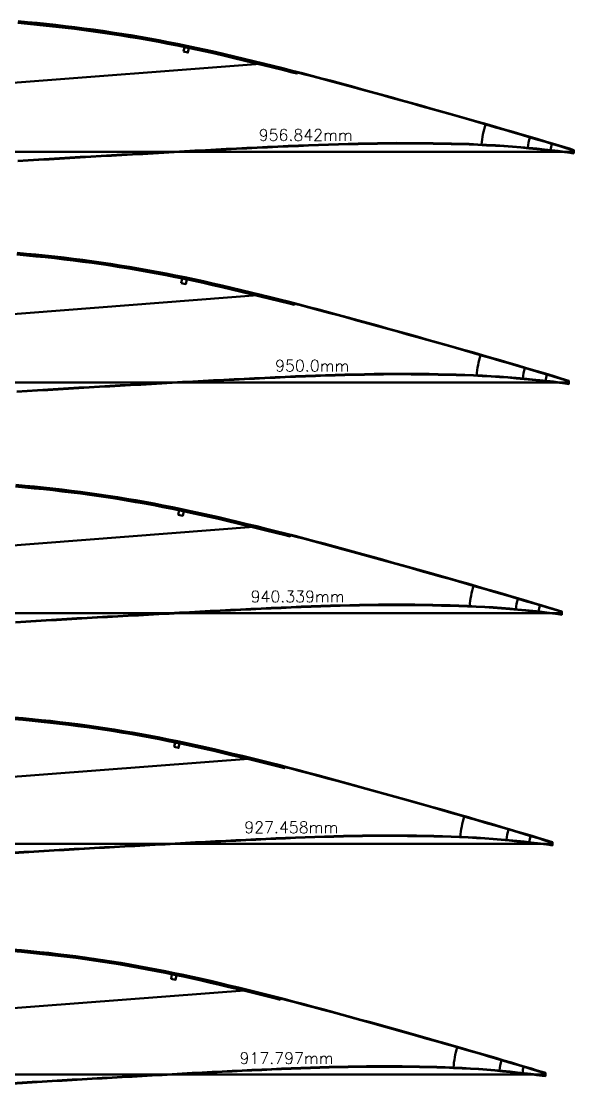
# Model space of a CAD drawing. Header units: metres. Extents: x -405 to 675, y -15418 to 133.
# Drawn here: x 120 to 598, y -5608 to -4687 of the extents above; entities that cross this region are included whole.
import ezdxf
from ezdxf.enums import TextEntityAlignment as Align

# ---------------------------------------------------------------- set-up
doc = ezdxf.new("R2010")
doc.units = ezdxf.units.M
for name, color, linetype, lineweight in [('FoilLayer', 7, 'Continuous', 50), ('RefFoilLayer', 7, 'Continuous', 50), ('StringerLayer', 7, 'Continuous', 50), ('SubLayer', 7, 'Continuous', 50), ('TextLayer', 7, 'Continuous', 50)]:
    doc.layers.add(name, color=color, linetype=linetype, lineweight=lineweight)
doc.styles.add('MSゴシック', font='romans')

msp = doc.modelspace()

# ---------------------------------------------------------------- linework, layer by layer
at = {"layer": 'FoilLayer'}
for points in [[(116.59, -4807.88), (125.63, -4807.31), (134.65, -4806.74), (143.68, -4806.19), (152.7, -4805.64), (161.71, -4805.1), (170.72, -4804.57), (179.71, -4804.05), (188.71, -4803.55), (197.73, -4803.05), (206.77, -4802.56), (215.81, -4802.06), (224.86, -4801.56), (233.9, -4801.06), (242.94, -4800.56), (251.97, -4800.07), (261.01, -4799.59), (270.05, -4799.11), (279.07, -4798.62), (288.08, -4798.14), (297.06, -4797.66), (306.03, -4797.21), (315.01, -4796.76), (323.99, -4796.33), (332.96, -4795.9), (341.89, -4795.47), (350.75, -4795.06), (359.56, -4794.68), (368.32, -4794.32), (377.05, -4793.98), (385.7, -4793.66), (394.26, -4793.38), (402.77, -4793.16), (411.27, -4792.98), (419.74, -4792.82), (428.13, -4792.65), (436.36, -4792.51), (444.44, -4792.45), (452.49, -4792.49), (460.55, -4792.53), (468.52, -4792.55), (476.39, -4792.64), (484.22, -4792.82), (492.04, -4792.99), (499.77, -4793.13), (507.39, -4793.32), (514.99, -4793.65), (522.63, -4794.04), (530.24, -4794.43), (537.65, -4794.84), (544.91, -4795.4), (552.14, -4796.04), (559.23, -4796.7), (566.09, -4797.36), (572.62, -4798.03), (578.8, -4798.72), (584.6, -4799.36), (589.98, -4799.98), (594.95, -4800.58), (598.02, -4800.99), (597.89, -4798.99), (594.96, -4798.06), (590.26, -4796.64), (585.17, -4795.06), (579.61, -4793.38), (573.55, -4791.58), (567.03, -4789.66), (560.13, -4787.6), (552.91, -4785.46), (545.48, -4783.27), (537.98, -4781.08), (530.42, -4778.93), (522.76, -4776.69), (515, -4774.41), (507.12, -4772.15), (499.11, -4769.86), (490.96, -4767.58), (482.66, -4765.24), (474.23, -4762.87), (465.7, -4760.47), (457.11, -4758.07), (448.49, -4755.65), (439.87, -4753.24), (431.25, -4750.85), (422.63, -4748.47), (414.03, -4746.1), (405.44, -4743.75), (396.88, -4741.42), (388.36, -4739.12), (379.86, -4736.85), (371.37, -4734.61), (362.89, -4732.4), (358.7, -4731.32), (358.44, -4732.33), (354.19, -4731.24), (345.77, -4729.09), (337.36, -4726.98), (328.96, -4724.9), (320.56, -4722.86), (312.16, -4720.85), (303.8, -4718.86), (295.48, -4716.92), (287.23, -4715.02), (279.04, -4713.19), (270.88, -4711.42), (262.75, -4709.7), (254.65, -4708.04), (246.55, -4706.44), (238.47, -4704.9), (230.41, -4703.41), (222.35, -4701.98), (214.29, -4700.61), (206.23, -4699.3), (198.15, -4698.05), (190.06, -4696.84), (181.95, -4695.69), (173.84, -4694.6), (165.72, -4693.56), (157.6, -4692.57), (149.45, -4691.64), (141.28, -4690.76), (133.09, -4689.93), (124.89, -4689.15), (116.68, -4688.42)], [(115.76, -5007.82), (124.73, -5007.25), (133.69, -5006.69), (142.65, -5006.14), (151.61, -5005.6), (160.56, -5005.06), (169.5, -5004.53), (178.43, -5004.02), (187.36, -5003.52), (196.32, -5003.03), (205.29, -5002.54), (214.27, -5002.05), (223.25, -5001.55), (232.23, -5001.05), (241.2, -5000.55), (250.17, -5000.07), (259.15, -4999.59), (268.12, -4999.11), (277.08, -4998.63), (286.02, -4998.15), (294.94, -4997.68), (303.85, -4997.22), (312.76, -4996.78), (321.67, -4996.35), (330.58, -4995.93), (339.44, -4995.5), (348.24, -4995.09), (356.98, -4994.71), (365.69, -4994.36), (374.36, -4994.02), (382.94, -4993.7), (391.44, -4993.43), (399.89, -4993.21), (408.33, -4993.03), (416.74, -4992.87), (425.07, -4992.7), (433.24, -4992.56), (441.26, -4992.5), (449.26, -4992.54), (457.25, -4992.58), (465.17, -4992.6), (472.98, -4992.69), (480.76, -4992.87), (488.52, -4993.04), (496.2, -4993.18), (503.77, -4993.37), (511.3, -4993.69), (518.89, -4994.08), (526.44, -4994.47), (533.8, -4994.88), (541.01, -4995.43), (548.19, -4996.06), (555.23, -4996.72), (562.04, -4997.37), (568.53, -4998.04), (574.66, -4998.72), (580.42, -4999.36), (585.77, -4999.98), (590.69, -5000.58), (593.74, -5000.98), (593.61, -4999), (590.71, -4998.07), (586.04, -4996.66), (580.98, -4995.1), (575.46, -4993.43), (569.45, -4991.65), (562.97, -4989.73), (556.12, -4987.69), (548.95, -4985.57), (541.58, -4983.39), (534.13, -4981.22), (526.63, -4979.08), (519.02, -4976.86), (511.32, -4974.59), (503.49, -4972.35), (495.54, -4970.08), (487.45, -4967.81), (479.21, -4965.49), (470.83, -4963.13), (462.36, -4960.76), (453.84, -4958.37), (445.28, -4955.97), (436.72, -4953.58), (428.16, -4951.2), (419.61, -4948.84), (411.07, -4946.49), (402.54, -4944.15), (394.04, -4941.84), (385.58, -4939.56), (377.14, -4937.31), (368.71, -4935.08), (360.3, -4932.89), (356.14, -4931.81), (355.87, -4932.83), (351.65, -4931.74), (343.29, -4929.61), (334.94, -4927.51), (326.6, -4925.45), (318.26, -4923.42), (309.93, -4921.42), (301.62, -4919.45), (293.37, -4917.52), (285.18, -4915.64), (277.04, -4913.82), (268.94, -4912.06), (260.87, -4910.36), (252.82, -4908.71), (244.79, -4907.12), (236.77, -4905.59), (228.76, -4904.11), (220.76, -4902.69), (212.76, -4901.34), (204.75, -4900.03), (196.73, -4898.79), (188.69, -4897.59), (180.65, -4896.45), (172.6, -4895.36), (164.54, -4894.33), (156.47, -4893.35), (148.38, -4892.43), (140.27, -4891.55), (132.14, -4890.73), (123.99, -4889.95), (115.85, -4889.23)], [(114.58, -5207.73), (123.46, -5207.17), (132.33, -5206.62), (141.2, -5206.08), (150.07, -5205.54), (158.92, -5205.01), (167.77, -5204.48), (176.61, -5203.97), (185.45, -5203.48), (194.32, -5202.99), (203.2, -5202.51), (212.09, -5202.02), (220.98, -5201.53), (229.87, -5201.03), (238.75, -5200.54), (247.63, -5200.06), (256.51, -5199.59), (265.39, -5199.11), (274.26, -5198.64), (283.11, -5198.16), (291.94, -5197.7), (300.76, -5197.25), (309.57, -5196.81), (318.4, -5196.39), (327.22, -5195.96), (335.99, -5195.54), (344.7, -5195.14), (353.35, -5194.76), (361.97, -5194.41), (370.55, -5194.08), (379.05, -5193.76), (387.46, -5193.49), (395.82, -5193.27), (404.18, -5193.09), (412.5, -5192.94), (420.74, -5192.77), (428.84, -5192.63), (436.77, -5192.58), (444.69, -5192.61), (452.6, -5192.65), (460.44, -5192.67), (468.17, -5192.76), (475.87, -5192.93), (483.55, -5193.11), (491.15, -5193.24), (498.64, -5193.43), (506.1, -5193.75), (513.62, -5194.14), (521.09, -5194.52), (528.37, -5194.92), (535.51, -5195.47), (542.62, -5196.1), (549.59, -5196.75), (556.33, -5197.39), (562.75, -5198.06), (568.82, -5198.73), (574.52, -5199.36), (579.81, -5199.98), (584.69, -5200.57), (587.71, -5200.96), (587.57, -5199.02), (584.7, -5198.1), (580.08, -5196.7), (575.07, -5195.15), (569.61, -5193.5), (563.65, -5191.74), (557.25, -5189.84), (550.46, -5187.82), (543.37, -5185.72), (536.07, -5183.57), (528.7, -5181.41), (521.27, -5179.3), (513.74, -5177.1), (506.12, -5174.86), (498.37, -5172.64), (490.5, -5170.39), (482.49, -5168.15), (474.33, -5165.85), (466.04, -5163.51), (457.66, -5161.16), (449.22, -5158.8), (440.75, -5156.42), (432.28, -5154.06), (423.81, -5151.7), (415.34, -5149.36), (406.88, -5147.04), (398.44, -5144.73), (390.03, -5142.44), (381.66, -5140.18), (373.3, -5137.95), (364.96, -5135.75), (356.63, -5133.57), (352.51, -5132.51), (352.25, -5133.53), (348.07, -5132.45), (339.8, -5130.34), (331.53, -5128.26), (323.28, -5126.22), (315.02, -5124.22), (306.77, -5122.24), (298.55, -5120.29), (290.38, -5118.37), (282.27, -5116.51), (274.22, -5114.71), (266.2, -5112.97), (258.22, -5111.28), (250.25, -5109.66), (242.29, -5108.08), (234.35, -5106.56), (226.43, -5105.1), (218.51, -5103.7), (210.59, -5102.35), (202.67, -5101.06), (194.73, -5099.83), (186.77, -5098.65), (178.81, -5097.52), (170.84, -5096.44), (162.86, -5095.42), (154.87, -5094.45), (146.87, -5093.53), (138.84, -5092.67), (130.79, -5091.86), (122.73, -5091.09), (114.67, -5090.37)], [(113.01, -5407.62), (121.77, -5407.07), (130.52, -5406.52), (139.26, -5405.99), (148.01, -5405.46), (156.75, -5404.93), (165.47, -5404.42), (174.19, -5403.91), (182.91, -5403.42), (191.66, -5402.94), (200.42, -5402.47), (209.18, -5401.99), (217.95, -5401.5), (226.72, -5401.01), (235.48, -5400.53), (244.24, -5400.05), (253, -5399.59), (261.75, -5399.12), (270.5, -5398.65), (279.23, -5398.18), (287.94, -5397.72), (296.64, -5397.28), (305.33, -5396.85), (314.04, -5396.43), (322.73, -5396.01), (331.39, -5395.6), (339.98, -5395.2), (348.51, -5394.83), (357.01, -5394.48), (365.47, -5394.15), (373.85, -5393.84), (382.15, -5393.57), (390.4, -5393.36), (398.64, -5393.18), (406.85, -5393.03), (414.98, -5392.87), (422.96, -5392.73), (430.79, -5392.67), (438.6, -5392.71), (446.4, -5392.75), (454.13, -5392.77), (461.76, -5392.85), (469.35, -5393.03), (476.93, -5393.2), (484.42, -5393.33), (491.81, -5393.52), (499.17, -5393.83), (506.58, -5394.21), (513.95, -5394.59), (521.14, -5394.99), (528.18, -5395.53), (535.18, -5396.15), (542.06, -5396.79), (548.71, -5397.42), (555.04, -5398.08), (561.03, -5398.74), (566.65, -5399.36), (571.87, -5399.97), (576.68, -5400.55), (579.66, -5400.94), (579.52, -5399.04), (576.69, -5398.13), (572.13, -5396.75), (567.19, -5395.23), (561.81, -5393.6), (555.93, -5391.86), (549.61, -5389.99), (542.92, -5388), (535.92, -5385.92), (528.72, -5383.8), (521.46, -5381.67), (514.13, -5379.59), (506.7, -5377.42), (499.18, -5375.21), (491.54, -5373.02), (483.78, -5370.8), (475.88, -5368.59), (467.83, -5366.32), (459.66, -5364.02), (451.39, -5361.7), (443.06, -5359.37), (434.71, -5357.03), (426.35, -5354.69), (418, -5352.37), (409.65, -5350.06), (401.31, -5347.77), (392.98, -5345.49), (384.69, -5343.23), (376.43, -5341), (368.19, -5338.81), (359.96, -5336.63), (351.75, -5334.49), (347.68, -5333.44), (347.42, -5334.46), (343.3, -5333.39), (335.14, -5331.31), (326.99, -5329.27), (318.84, -5327.25), (310.7, -5325.27), (302.57, -5323.32), (294.46, -5321.4), (286.4, -5319.51), (278.4, -5317.68), (270.46, -5315.9), (262.55, -5314.18), (254.68, -5312.52), (246.82, -5310.91), (238.97, -5309.36), (231.14, -5307.86), (223.32, -5306.42), (215.52, -5305.04), (207.71, -5303.71), (199.89, -5302.44), (192.06, -5301.22), (184.21, -5300.06), (176.36, -5298.94), (168.5, -5297.88), (160.63, -5296.87), (152.75, -5295.92), (144.85, -5295.01), (136.94, -5294.16), (129, -5293.36), (121.05, -5292.6), (113.1, -5291.89)], [(111.83, -5607.54), (120.5, -5606.99), (129.16, -5606.45), (137.81, -5605.92), (146.47, -5605.39), (155.11, -5604.87), (163.75, -5604.36), (172.38, -5603.87), (181.01, -5603.38), (189.66, -5602.91), (198.33, -5602.44), (207, -5601.96), (215.68, -5601.48), (224.36, -5601), (233.02, -5600.52), (241.69, -5600.05), (250.36, -5599.59), (259.03, -5599.12), (267.68, -5598.66), (276.32, -5598.19), (284.94, -5597.74), (293.54, -5597.3), (302.15, -5596.88), (310.77, -5596.46), (319.37, -5596.05), (327.94, -5595.64), (336.44, -5595.24), (344.88, -5594.87), (353.29, -5594.53), (361.67, -5594.21), (369.96, -5593.9), (378.17, -5593.64), (386.34, -5593.42), (394.49, -5593.25), (402.61, -5593.09), (410.66, -5592.94), (418.56, -5592.8), (426.3, -5592.74), (434.03, -5592.78), (441.75, -5592.82), (449.4, -5592.84), (456.95, -5592.92), (464.46, -5593.09), (471.96, -5593.26), (479.38, -5593.39), (486.69, -5593.58), (493.97, -5593.89), (501.3, -5594.27), (508.6, -5594.64), (515.71, -5595.04), (522.68, -5595.57), (529.61, -5596.18), (536.41, -5596.82), (542.99, -5597.45), (549.26, -5598.09), (555.18, -5598.75), (560.74, -5599.36), (565.91, -5599.97), (570.67, -5600.54), (573.62, -5600.93), (573.49, -5599.05), (570.68, -5598.15), (566.17, -5596.79), (561.28, -5595.28), (555.95, -5593.67), (550.14, -5591.95), (543.89, -5590.1), (537.27, -5588.13), (530.34, -5586.08), (523.21, -5583.97), (516.02, -5581.87), (508.77, -5579.8), (501.42, -5577.66), (493.98, -5575.47), (486.42, -5573.3), (478.74, -5571.11), (470.92, -5568.92), (462.96, -5566.67), (454.87, -5564.4), (446.69, -5562.1), (438.45, -5559.79), (430.18, -5557.48), (421.91, -5555.17), (413.65, -5552.87), (405.38, -5550.59), (397.13, -5548.32), (388.89, -5546.06), (380.68, -5543.83), (372.51, -5541.62), (364.35, -5539.45), (356.21, -5537.3), (348.08, -5535.18), (344.06, -5534.14), (343.8, -5535.15), (339.72, -5534.1), (331.64, -5532.04), (323.58, -5530.02), (315.52, -5528.03), (307.46, -5526.07), (299.41, -5524.14), (291.38, -5522.23), (283.41, -5520.37), (275.5, -5518.55), (267.64, -5516.79), (259.81, -5515.09), (252.02, -5513.45), (244.24, -5511.86), (236.48, -5510.32), (228.73, -5508.84), (221, -5507.41), (213.27, -5506.04), (205.54, -5504.73), (197.8, -5503.47), (190.05, -5502.27), (182.29, -5501.11), (174.52, -5500.01), (166.74, -5498.96), (158.95, -5497.96), (151.16, -5497.02), (143.34, -5496.12), (135.51, -5495.28), (127.65, -5494.48), (119.79, -5493.74), (111.92, -5493.03)]]:
    msp.add_lwpolyline(points, dxfattribs=at)
at = {"layer": 'RefFoilLayer'}
for points in [[(116.62, -4808.33), (125.65, -4807.76), (134.68, -4807.19), (143.7, -4806.64), (152.73, -4806.09), (161.74, -4805.55), (170.74, -4805.02), (179.74, -4804.5), (188.73, -4804), (197.75, -4803.5), (206.79, -4803.01), (215.84, -4802.51), (224.88, -4802.01), (233.93, -4801.51), (242.96, -4801.01), (252, -4800.52), (261.04, -4800.04), (270.07, -4799.55), (279.1, -4799.07), (288.1, -4798.58), (297.09, -4798.11), (306.06, -4797.66), (315.03, -4797.21), (324.01, -4796.78), (332.98, -4796.35), (341.91, -4795.92), (350.77, -4795.51), (359.57, -4795.13), (368.34, -4794.77), (377.07, -4794.43), (385.71, -4794.11), (394.27, -4793.83), (402.78, -4793.61), (411.28, -4793.43), (419.75, -4793.27), (428.14, -4793.1), (436.37, -4792.96), (444.44, -4792.9), (452.49, -4792.94), (460.55, -4792.98), (468.52, -4793), (476.38, -4793.09), (484.21, -4793.27), (492.03, -4793.44), (499.76, -4793.58), (507.37, -4793.77), (514.96, -4794.1), (522.61, -4794.49), (530.21, -4794.88), (537.61, -4795.29), (544.87, -4795.85), (552.1, -4796.49), (559.19, -4797.15), (566.05, -4797.8), (572.57, -4798.48), (578.75, -4799.16), (584.54, -4799.8), (589.93, -4800.43), (594.89, -4801.03), (597.96, -4801.43), (598.03, -4798.56), (595.09, -4797.63), (590.39, -4796.21), (585.3, -4794.63), (579.74, -4792.95), (573.68, -4791.15), (567.16, -4789.23), (560.26, -4787.17), (553.03, -4785.03), (545.6, -4782.84), (538.1, -4780.65), (530.55, -4778.5), (522.88, -4776.25), (515.13, -4773.98), (507.24, -4771.72), (499.23, -4769.43), (491.08, -4767.15), (482.78, -4764.8), (474.35, -4762.43), (465.82, -4760.04), (457.23, -4757.63), (448.61, -4755.22), (439.99, -4752.81), (431.37, -4750.41), (422.75, -4748.03), (414.15, -4745.67), (405.56, -4743.31), (397, -4740.98), (388.47, -4738.69), (379.97, -4736.42), (371.48, -4734.18), (363.01, -4731.96), (354.56, -4729.78), (346.13, -4727.63), (337.72, -4725.52), (329.31, -4723.45), (320.91, -4721.4), (312.51, -4719.39), (304.14, -4717.4), (295.82, -4715.45), (287.56, -4713.56), (279.36, -4711.72), (271.19, -4709.95), (263.05, -4708.23), (254.94, -4706.57), (246.83, -4704.97), (238.74, -4703.42), (230.67, -4701.93), (222.6, -4700.5), (214.53, -4699.13), (206.46, -4697.82), (198.37, -4696.56), (190.27, -4695.36), (182.15, -4694.21), (174.03, -4693.11), (165.9, -4692.07), (157.77, -4691.08), (149.61, -4690.15), (141.43, -4689.27), (133.23, -4688.44), (125.02, -4687.66), (116.81, -4686.92)], [(115.79, -5008.27), (124.75, -5007.7), (133.72, -5007.14), (142.68, -5006.59), (151.63, -5006.05), (160.58, -5005.51), (169.52, -5004.98), (178.45, -5004.47), (187.39, -5003.97), (196.34, -5003.48), (205.31, -5002.99), (214.29, -5002.49), (223.27, -5002), (232.25, -5001.5), (241.23, -5001), (250.2, -5000.51), (259.17, -5000.04), (268.14, -4999.56), (277.1, -4999.08), (286.04, -4998.59), (294.96, -4998.13), (303.87, -4997.67), (312.78, -4997.23), (321.7, -4996.8), (330.6, -4996.37), (339.46, -4995.95), (348.26, -4995.54), (357, -4995.16), (365.71, -4994.81), (374.37, -4994.47), (382.96, -4994.15), (391.45, -4993.88), (399.9, -4993.66), (408.34, -4993.48), (416.74, -4993.32), (425.08, -4993.15), (433.25, -4993.01), (441.26, -4992.95), (449.25, -4992.99), (457.25, -4993.03), (465.17, -4993.05), (472.97, -4993.14), (480.75, -4993.32), (488.51, -4993.49), (496.18, -4993.63), (503.75, -4993.82), (511.28, -4994.14), (518.87, -4994.53), (526.42, -4994.91), (533.77, -4995.33), (540.97, -4995.88), (548.15, -4996.51), (555.19, -4997.17), (562, -4997.82), (568.48, -4998.49), (574.61, -4999.17), (580.37, -4999.8), (585.71, -5000.43), (590.64, -5001.02), (593.68, -5001.42), (593.75, -4998.57), (590.84, -4997.64), (586.17, -4996.23), (581.11, -4994.67), (575.59, -4993), (569.57, -4991.22), (563.1, -4989.3), (556.25, -4987.26), (549.08, -4985.14), (541.7, -4982.96), (534.26, -4980.79), (526.76, -4978.65), (519.15, -4976.42), (511.44, -4974.16), (503.62, -4971.92), (495.66, -4969.65), (487.57, -4967.38), (479.33, -4965.06), (470.95, -4962.7), (462.49, -4960.33), (453.96, -4957.94), (445.4, -4955.54), (436.84, -4953.15), (428.28, -4950.77), (419.73, -4948.4), (411.18, -4946.05), (402.66, -4943.72), (394.16, -4941.41), (385.7, -4939.12), (377.25, -4936.87), (368.82, -4934.65), (360.41, -4932.45), (352.02, -4930.28), (343.66, -4928.15), (335.3, -4926.06), (326.96, -4923.99), (318.61, -4921.96), (310.28, -4919.96), (301.96, -4917.99), (293.7, -4916.06), (285.5, -4914.18), (277.36, -4912.36), (269.25, -4910.59), (261.17, -4908.89), (253.11, -4907.24), (245.07, -4905.65), (237.04, -4904.11), (229.02, -4902.63), (221.01, -4901.21), (213, -4899.85), (204.98, -4898.55), (196.95, -4897.3), (188.91, -4896.11), (180.85, -4894.96), (172.79, -4893.87), (164.72, -4892.84), (156.64, -4891.86), (148.54, -4890.93), (140.42, -4890.06), (132.28, -4889.24), (124.13, -4888.46), (115.97, -4887.73)], [(114.61, -5208.18), (123.49, -5207.62), (132.36, -5207.07), (141.23, -5206.52), (150.09, -5205.99), (158.95, -5205.45), (167.8, -5204.93), (176.64, -5204.42), (185.48, -5203.93), (194.34, -5203.44), (203.23, -5202.96), (212.11, -5202.47), (221, -5201.98), (229.89, -5201.48), (238.77, -5200.99), (247.65, -5200.51), (256.53, -5200.04), (265.41, -5199.56), (274.28, -5199.08), (283.13, -5198.61), (291.96, -5198.14), (300.78, -5197.7), (309.6, -5197.26), (318.42, -5196.84), (327.24, -5196.41), (336.01, -5195.99), (344.72, -5195.59), (353.37, -5195.21), (361.99, -5194.86), (370.57, -5194.53), (379.06, -5194.21), (387.47, -5193.94), (395.83, -5193.72), (404.19, -5193.54), (412.51, -5193.39), (420.75, -5193.22), (428.84, -5193.08), (436.77, -5193.03), (444.69, -5193.06), (452.6, -5193.1), (460.44, -5193.12), (468.16, -5193.21), (475.86, -5193.38), (483.54, -5193.56), (491.14, -5193.69), (498.62, -5193.88), (506.08, -5194.2), (513.59, -5194.59), (521.07, -5194.97), (528.34, -5195.37), (535.47, -5195.92), (542.57, -5196.55), (549.55, -5197.2), (556.28, -5197.84), (562.7, -5198.5), (568.77, -5199.18), (574.46, -5199.81), (579.76, -5200.42), (584.63, -5201.01), (587.65, -5201.41), (587.71, -5198.59), (584.83, -5197.67), (580.21, -5196.27), (575.2, -5194.72), (569.74, -5193.07), (563.78, -5191.31), (557.38, -5189.41), (550.59, -5187.39), (543.5, -5185.29), (536.19, -5183.13), (528.82, -5180.98), (521.4, -5178.87), (513.87, -5176.66), (506.24, -5174.42), (498.49, -5172.2), (490.62, -5169.96), (482.61, -5167.71), (474.45, -5165.41), (466.17, -5163.08), (457.78, -5160.73), (449.34, -5158.36), (440.87, -5155.99), (432.4, -5153.62), (423.93, -5151.27), (415.46, -5148.93), (407, -5146.6), (398.56, -5144.29), (390.15, -5142), (381.77, -5139.74), (373.42, -5137.51), (365.07, -5135.31), (356.75, -5133.14), (348.44, -5130.99), (340.16, -5128.88), (331.89, -5126.81), (323.63, -5124.77), (315.37, -5122.76), (307.12, -5120.78), (298.89, -5118.83), (290.72, -5116.91), (282.6, -5115.05), (274.54, -5113.25), (266.51, -5111.5), (258.52, -5109.82), (250.54, -5108.18), (242.58, -5106.61), (234.63, -5105.09), (226.69, -5103.62), (218.76, -5102.22), (210.83, -5100.87), (202.9, -5099.58), (194.95, -5098.35), (186.98, -5097.16), (179.01, -5096.03), (171.03, -5094.95), (163.04, -5093.93), (155.04, -5092.96), (147.03, -5092.04), (138.99, -5091.18), (130.93, -5090.36), (122.86, -5089.59), (114.79, -5088.87)], [(113.04, -5408.07), (121.79, -5407.52), (130.54, -5406.97), (139.29, -5406.44), (148.04, -5405.9), (156.77, -5405.38), (165.5, -5404.86), (174.22, -5404.36), (182.94, -5403.87), (191.68, -5403.39), (200.44, -5402.92), (209.21, -5402.44), (217.97, -5401.95), (226.74, -5401.46), (235.5, -5400.98), (244.26, -5400.5), (253.02, -5400.04), (261.78, -5399.57), (270.52, -5399.1), (279.26, -5398.63), (287.96, -5398.17), (296.66, -5397.73), (305.35, -5397.3), (314.06, -5396.88), (322.76, -5396.46), (331.41, -5396.05), (340, -5395.65), (348.53, -5395.28), (357.03, -5394.93), (365.49, -5394.6), (373.87, -5394.29), (382.16, -5394.02), (390.41, -5393.81), (398.65, -5393.63), (406.86, -5393.48), (414.99, -5393.32), (422.97, -5393.18), (430.79, -5393.12), (438.59, -5393.16), (446.4, -5393.2), (454.13, -5393.22), (461.75, -5393.3), (469.34, -5393.48), (476.92, -5393.65), (484.41, -5393.78), (491.79, -5393.96), (499.15, -5394.28), (506.56, -5394.66), (513.93, -5395.04), (521.1, -5395.44), (528.14, -5395.98), (535.14, -5396.59), (542.02, -5397.24), (548.66, -5397.87), (554.99, -5398.52), (560.98, -5399.19), (566.59, -5399.81), (571.81, -5400.42), (576.62, -5401), (579.6, -5401.39), (579.66, -5398.61), (576.82, -5397.7), (572.26, -5396.32), (567.32, -5394.8), (561.93, -5393.16), (556.06, -5391.43), (549.74, -5389.56), (543.05, -5387.56), (536.05, -5385.49), (528.85, -5383.36), (521.58, -5381.24), (514.26, -5379.16), (506.83, -5376.98), (499.31, -5374.77), (491.67, -5372.58), (483.9, -5370.37), (476, -5368.15), (467.95, -5365.89), (459.78, -5363.59), (451.51, -5361.27), (443.19, -5358.93), (434.83, -5356.59), (426.48, -5354.26), (418.12, -5351.94), (409.77, -5349.63), (401.43, -5347.33), (393.1, -5345.05), (384.81, -5342.8), (376.54, -5340.57), (368.3, -5338.37), (360.07, -5336.2), (351.86, -5334.05), (343.67, -5331.94), (335.5, -5329.86), (327.35, -5327.81), (319.2, -5325.8), (311.05, -5323.82), (302.91, -5321.86), (294.8, -5319.94), (286.73, -5318.05), (278.73, -5316.21), (270.78, -5314.44), (262.86, -5312.71), (254.98, -5311.05), (247.11, -5309.44), (239.25, -5307.89), (231.41, -5306.39), (223.59, -5304.94), (215.77, -5303.56), (207.95, -5302.23), (200.12, -5300.96), (192.28, -5299.74), (184.42, -5298.57), (176.56, -5297.46), (168.69, -5296.39), (160.81, -5295.38), (152.92, -5294.43), (145.01, -5293.52), (137.09, -5292.67), (129.14, -5291.87), (121.18, -5291.11), (113.22, -5290.4)], [(111.86, -5607.99), (120.53, -5607.44), (129.18, -5606.9), (137.84, -5606.37), (146.49, -5605.84), (155.14, -5605.32), (163.78, -5604.81), (172.4, -5604.32), (181.03, -5603.83), (189.68, -5603.36), (198.35, -5602.89), (207.03, -5602.41), (215.7, -5601.93), (224.38, -5601.44), (233.05, -5600.97), (241.72, -5600.5), (250.38, -5600.03), (259.05, -5599.57), (267.71, -5599.11), (276.35, -5598.64), (284.96, -5598.19), (293.57, -5597.75), (302.17, -5597.33), (310.79, -5596.91), (319.39, -5596.5), (327.96, -5596.09), (336.46, -5595.69), (344.9, -5595.32), (353.31, -5594.98), (361.68, -5594.66), (369.97, -5594.35), (378.18, -5594.09), (386.35, -5593.87), (394.5, -5593.7), (402.62, -5593.54), (410.67, -5593.39), (418.56, -5593.25), (426.3, -5593.19), (434.03, -5593.23), (441.75, -5593.27), (449.4, -5593.29), (456.94, -5593.37), (464.45, -5593.54), (471.95, -5593.71), (479.36, -5593.84), (486.67, -5594.03), (493.95, -5594.34), (501.28, -5594.72), (508.57, -5595.09), (515.67, -5595.48), (522.64, -5596.02), (529.57, -5596.63), (536.37, -5597.27), (542.95, -5597.89), (549.21, -5598.54), (555.13, -5599.2), (560.69, -5599.81), (565.86, -5600.41), (570.61, -5600.99), (573.56, -5601.38), (573.62, -5598.62), (570.81, -5597.72), (566.3, -5596.36), (561.42, -5594.85), (556.08, -5593.24), (550.27, -5591.51), (544.01, -5589.66), (537.39, -5587.69), (530.47, -5585.64), (523.34, -5583.54), (516.15, -5581.44), (508.9, -5579.37), (501.55, -5577.22), (494.11, -5575.04), (486.54, -5572.87), (478.86, -5570.68), (471.04, -5568.49), (463.08, -5566.24), (454.99, -5563.97), (446.81, -5561.67), (438.57, -5559.36), (430.3, -5557.05), (422.03, -5554.74), (413.77, -5552.44), (405.5, -5550.15), (397.25, -5547.88), (389.01, -5545.63), (380.8, -5543.39), (372.62, -5541.19), (364.47, -5539.01), (356.32, -5536.86), (348.19, -5534.74), (340.09, -5532.65), (332.01, -5530.59), (323.94, -5528.56), (315.87, -5526.57), (307.81, -5524.61), (299.76, -5522.68), (291.73, -5520.77), (283.75, -5518.9), (275.83, -5517.09), (267.96, -5515.33), (260.12, -5513.62), (252.32, -5511.98), (244.53, -5510.39), (236.76, -5508.85), (229, -5507.36), (221.26, -5505.93), (213.52, -5504.56), (205.78, -5503.25), (198.03, -5501.99), (190.27, -5500.78), (182.5, -5499.63), (174.72, -5498.52), (166.93, -5497.47), (159.13, -5496.47), (151.33, -5495.52), (143.5, -5494.63), (135.66, -5493.79), (127.79, -5492.99), (119.92, -5492.24), (112.04, -5491.54)]]:
    msp.add_lwpolyline(points, dxfattribs=at)
at = {"layer": 'StringerLayer'}
for points in [[(260.04, -4713.22), (263.95, -4714.04), (264.78, -4710.13), (260.86, -4709.3), (260.04, -4713.22)], [(258.16, -4913.87), (262.07, -4914.7), (262.9, -4910.79), (258.98, -4909.96), (258.16, -4913.87)], [(255.5, -5114.8), (259.41, -5115.63), (260.24, -5111.71), (256.33, -5110.89), (255.5, -5114.8)], [(251.96, -5316.03), (255.87, -5316.86), (256.7, -5312.95), (252.78, -5312.12), (251.96, -5316.03)], [(249.3, -5516.96), (253.22, -5517.79), (254.04, -5513.87), (250.13, -5513.05), (249.3, -5516.96)]]:
    msp.add_lwpolyline(points, dxfattribs=at)
at = {"layer": 'SubLayer'}
for p, q in [((330.21, -4723.67), (-346.39, -4775.73)), ((-358.82, -4800), (598.03, -4800)), ((327.84, -4924.21), (-343.91, -4975.9)), ((-356.25, -5000), (593.75, -5000)), ((324.51, -5124.98), (-340.41, -5176.15)), ((-352.63, -5200), (587.71, -5200)), ((320.07, -5326.01), (-335.75, -5376.47)), ((-347.8, -5400), (579.66, -5400)), ((316.73, -5526.78), (-332.25, -5576.72)), ((-344.17, -5600), (573.62, -5600))]:
    msp.add_line(p, q, dxfattribs=at)
for centre, radius, start, end in [((598.03, -4800), 80, 162.80286, 175.568), ((598.03, -4800), 40, 161.89079, 175.12757), ((598.03, -4800), 20, 160.29611, 176.08801), ((593.75, -5000), 80, 162.81104, 175.57646), ((593.75, -5000), 40, 161.907, 175.11959), ((593.75, -5000), 20, 160.32836, 176.06148), ((587.71, -5200), 80, 162.82259, 175.58841), ((587.71, -5200), 40, 161.92987, 175.10832), ((587.71, -5200), 20, 160.37389, 176.02402), ((579.66, -5400), 80, 162.838, 175.60433), ((579.66, -5400), 40, 161.96038, 175.0933), ((579.66, -5400), 20, 160.4346, 175.97407), ((573.62, -5600), 80, 162.84955, 175.61695), ((573.62, -5600), 40, 161.98326, 175.08203), ((573.62, -5600), 20, 160.48013, 175.93661)]:
    msp.add_arc(centre, radius, start, end, dxfattribs=at)

# ---------------------------------------------------------------- texts
at = {"layer": 'TextLayer', "style": 'MSゴシック'}
for s, p in [('956.842mm', (406.66, -4793.53)), ('950.0mm', (403.75, -4993.57)), ('940.339mm', (399.64, -5193.64)), ('927.458mm', (394.17, -5393.73)), ('917.797mm', (390.06, -5593.79))]:
    msp.add_text(s, height=10, dxfattribs=at).set_placement(p, align=Align.BOTTOM_RIGHT)

doc.saveas('drawing.dxf')
